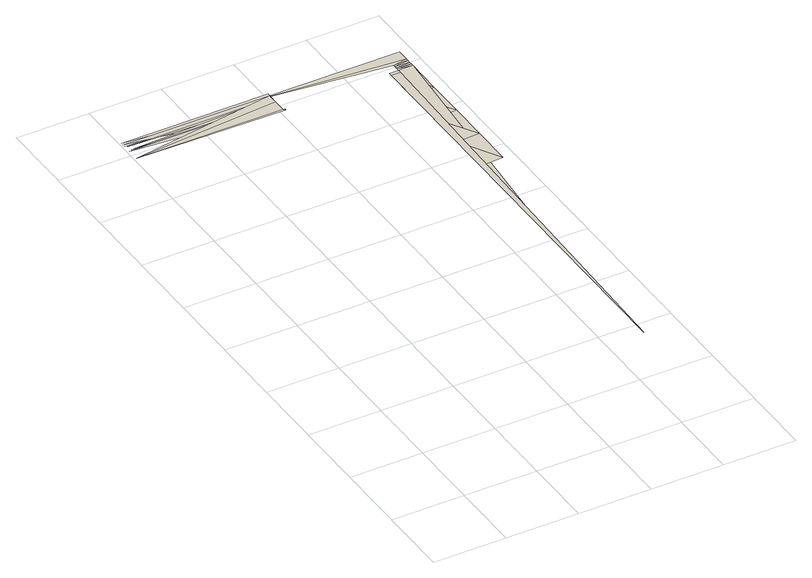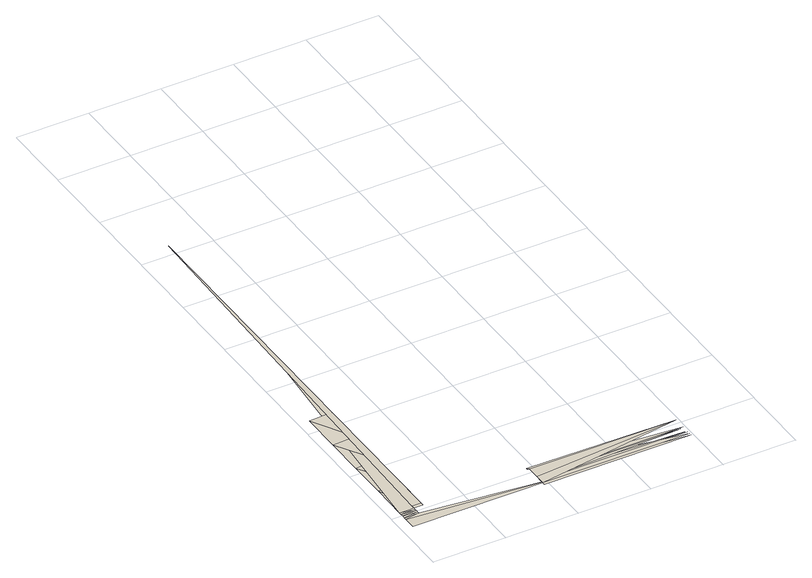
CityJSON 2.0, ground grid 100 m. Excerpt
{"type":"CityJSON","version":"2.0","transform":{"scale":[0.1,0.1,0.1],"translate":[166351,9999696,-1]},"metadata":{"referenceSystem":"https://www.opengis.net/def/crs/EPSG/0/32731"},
"CityObjects":{
"building1":{"type":"Building","attributes":{"properties":{"Pset_BuildingCommon":{"Reference":"Project Information","NumberOfStoreys":2},"Other":{"Category":"Project Information","Client Name":"Owner","Project Address":"Enter address here","Project Issue Date":"Issue Date","Project Name":"Project Name","Project Number":"Project Number","Project Status":"Project Status"}}},"geometry":[{"type":"MultiSurface","lod":"2.2","boundaries":[[[0,1,2]],[[3,0,1]],[[4,0,1]],[[5,3,1]],[[6,7,8]],[[3,9,10]],[[11,6,8]],[[12,5,3]],[[13,4,1]],[[14,11,6]],[[15,16,14]],[[17,15,14]],[[12,11,6]],[[18,12,19]],[[20,21,3]],[[20,19,21]],[[22,0,1]],[[23,1,0]],[[1,24,2]],[[13,4,25]],[[19,12,3]],[[21,19,3]],[[4,26,25]],[[27,28,29]],[[30,28,27]],[[31,30,22]],[[32,33,34]],[[35,22,36]],[[23,22,1]],[[37,38,26]],[[34,33,39]],[[39,40,34]],[[23,35,36]],[[41,23,42]],[[26,38,25]],[[42,23,33]],[[43,29,40]],[[39,43,40]],[[33,23,39]],[[27,29,30]],[[29,43,44]],[[29,44,30]],[[39,23,43]],[[22,30,45]],[[46,47,22]],[[47,48,22]],[[48,37,22]],[[36,22,23]],[[43,23,44]],[[45,30,23]],[[22,45,23]],[[23,46,22]],[[30,44,23]],[[47,46,49]],[[48,47,50]],[[51,37,48]],[[46,23,49]],[[47,49,50]],[[50,51,48]],[[51,38,37]],[[50,49,23]],[[51,50,23]],[[38,51,23]],[[25,38,23]]]}]}
},
"vertices":[
[35,7920,10],[2052,7920,10],[2080,7892,10],[2052,8094,10],[2052,8241,10],[35,8094,10],[2007,8186,10],[80,8114,10],[2007,8114,10],[102,8094,10],[1985,8094,10],[80,8186,10],[2052,8186,10],[35,8241,10],[2018,8186,10],[2018,8191,10],[68,8186,10],[68,8191,10],[35,8202,10],[2052,8202,10],[35,8282,10],[2052,8282,10],[3650,7920,10],[3847,7920,10],[2080,7920,10],[3847,8241,10],[1877,8241,10],[3524,7872,10],[3524,1821,10],[3524,7371,10],[3650,7872,10],[3650,1696,10],[3524,5745,10],[3847,5756,10],[3524,6303,10],[3524,4087,10],[3524,7920,10],[3650,8044,10],[3847,8082,10],[3847,6324,10],[3524,6846,10],[3847,4739,10],[3847,5177,10],[3847,6877,10],[3847,7411,10],[3650,7896,10],[3650,7951,10],[3650,7982,10],[3650,8013,10],[3847,7960,10],[3847,8001,10],[3847,8041,10]
]}
